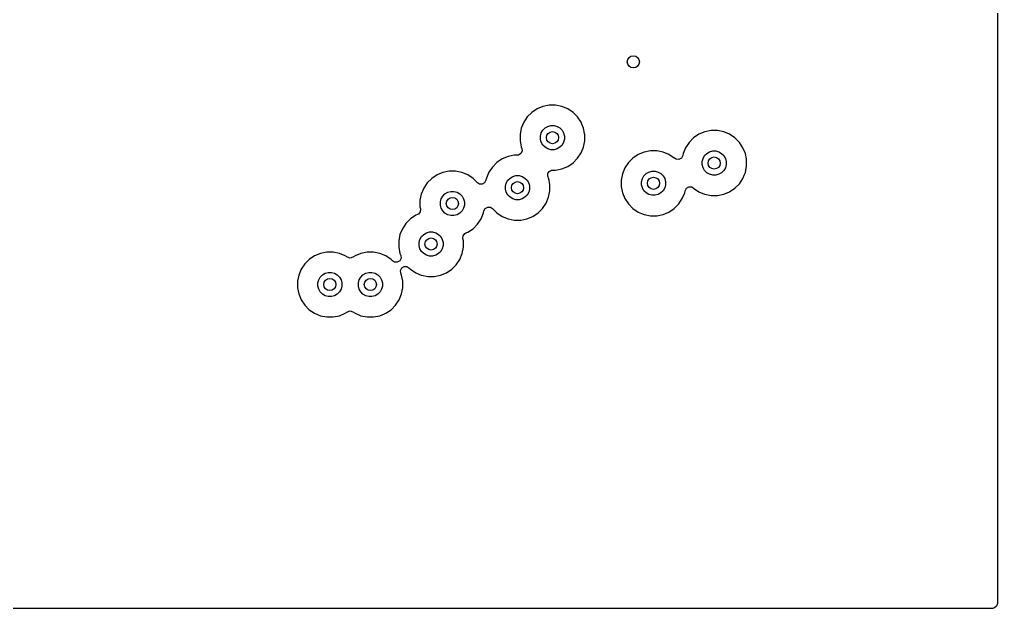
# Model space of a CAD drawing. Header units: inches. Extents: x 2.68 to 6.18, y -3.58 to -1.67.
# Drawn here: x 5.229 to 6.181, y -3.583 to -3.01 of the extents above; entities that cross this region are included whole.
import ezdxf

# ---------------------------------------------------------------- set-up
doc = ezdxf.new("R2010")
doc.units = ezdxf.units.IN
doc.header["$MEASUREMENT"] = 0
doc.layers.add('In1.Cu', color=91, linetype='CONTINUOUS', true_color=0x7fc87f)

msp = doc.modelspace()

# ---------------------------------------------------------------- linework, layer by layer
at = {"layer": 'In1.Cu', "linetype": 'CONTINUOUS'}
for p, q in [((6.18108, -1.67813), (6.18108, -3.57778)), ((5.72794, -3.10043), (5.72355, -3.10482)), ((5.7331, -3.09698), (5.72794, -3.10043)), ((5.72794, -3.10043), (5.72794, -3.10043)), ((5.73884, -3.0946), (5.7331, -3.09698)), ((5.7331, -3.09698), (5.7331, -3.09698)), ((5.74493, -3.09339), (5.73884, -3.0946)), ((5.73884, -3.0946), (5.73884, -3.0946)), ((5.75114, -3.09339), (5.74493, -3.09339)), ((5.74493, -3.09339), (5.74493, -3.09339)), ((5.75722, -3.0946), (5.75114, -3.09339)), ((5.75114, -3.09339), (5.75114, -3.09339)), ((5.76296, -3.09698), (5.75722, -3.0946)), ((5.75722, -3.0946), (5.75722, -3.0946)), ((5.76812, -3.10043), (5.76296, -3.09698)), ((5.76296, -3.09698), (5.76296, -3.09698)), ((5.77251, -3.10482), (5.76812, -3.10043)), ((5.76812, -3.10043), (5.76812, -3.10043)), ((5.7201, -3.10998), (5.71773, -3.11571)), ((5.72355, -3.10482), (5.7201, -3.10998)), ((5.7201, -3.10998), (5.7201, -3.10998)), ((5.72355, -3.10482), (5.72355, -3.10482)), ((5.77596, -3.10998), (5.77251, -3.10482)), ((5.77251, -3.10482), (5.77251, -3.10482)), ((5.77669, -3.11174), (5.77596, -3.10998)), ((5.77596, -3.10998), (5.77596, -3.10998)), ((5.77834, -3.11571), (5.77669, -3.11174)), ((5.71773, -3.11571), (5.71652, -3.1218)), ((5.71773, -3.11571), (5.71773, -3.11571)), ((5.73632, -3.12337), (5.73712, -3.12039)), ((5.73712, -3.12039), (5.73866, -3.11772)), ((5.73866, -3.11772), (5.74084, -3.11554)), ((5.74084, -3.11554), (5.74351, -3.114)), ((5.74351, -3.114), (5.74649, -3.1132)), ((5.74649, -3.1132), (5.74957, -3.1132)), ((5.74957, -3.1132), (5.75255, -3.114)), ((5.75255, -3.114), (5.75522, -3.11554)), ((5.75522, -3.11554), (5.7574, -3.11772)), ((5.7574, -3.11772), (5.75894, -3.12039)), ((5.75894, -3.12039), (5.75974, -3.12337)), ((5.77936, -3.12086), (5.77834, -3.11571)), ((5.77955, -3.1218), (5.77936, -3.12086)), ((5.89632, -3.1193), (5.89058, -3.12168)), ((5.90241, -3.11809), (5.89632, -3.1193)), ((5.89632, -3.1193), (5.89632, -3.1193)), ((5.90862, -3.11809), (5.90241, -3.11809)), ((5.90241, -3.11809), (5.90241, -3.11809)), ((5.9147, -3.1193), (5.90862, -3.11809)), ((5.90862, -3.11809), (5.90862, -3.11809)), ((5.92044, -3.12168), (5.9147, -3.1193)), ((5.9147, -3.1193), (5.9147, -3.1193)), ((5.71652, -3.1218), (5.71652, -3.12801)), ((5.71652, -3.12801), (5.71768, -3.13388)), ((5.73632, -3.12645), (5.73632, -3.12337)), ((5.73712, -3.12943), (5.73632, -3.12645)), ((5.73866, -3.1321), (5.73712, -3.12943)), ((5.75894, -3.12943), (5.7574, -3.1321)), ((5.75974, -3.12645), (5.75894, -3.12943)), ((5.75974, -3.12337), (5.75974, -3.12645)), ((5.77834, -3.1341), (5.77955, -3.12801)), ((5.77955, -3.12801), (5.77955, -3.1218)), ((5.77955, -3.1218), (5.77955, -3.1218)), ((5.77955, -3.1218), (5.77955, -3.1218)), ((5.88103, -3.12952), (5.87758, -3.13468)), ((5.88542, -3.12513), (5.88103, -3.12952)), ((5.88103, -3.12952), (5.88103, -3.12952)), ((5.89058, -3.12168), (5.88542, -3.12513)), ((5.88542, -3.12513), (5.88542, -3.12513)), ((5.89058, -3.12168), (5.89058, -3.12168)), ((5.9256, -3.12513), (5.92044, -3.12168)), ((5.92044, -3.12168), (5.92044, -3.12168)), ((5.92999, -3.12952), (5.9256, -3.12513)), ((5.9256, -3.12513), (5.9256, -3.12513)), ((5.93344, -3.13468), (5.92999, -3.12952)), ((5.92999, -3.12952), (5.92999, -3.12952)), ((5.71852, -3.13804), (5.71729, -3.14049)), ((5.71768, -3.13388), (5.71773, -3.1341)), ((5.71773, -3.1341), (5.71798, -3.13472)), ((5.71798, -3.13472), (5.71822, -3.1353)), ((5.71822, -3.1353), (5.71852, -3.13804)), ((5.74084, -3.13428), (5.73866, -3.1321)), ((5.74351, -3.13582), (5.74084, -3.13428)), ((5.74649, -3.13662), (5.74351, -3.13582)), ((5.74957, -3.13662), (5.74649, -3.13662)), ((5.75255, -3.13582), (5.74957, -3.13662)), ((5.75522, -3.13428), (5.75255, -3.13582)), ((5.7574, -3.1321), (5.75522, -3.13428)), ((5.77251, -3.145), (5.77596, -3.13984)), ((5.77596, -3.13984), (5.77834, -3.1341)), ((5.83726, -3.13899), (5.83153, -3.14136)), ((5.84335, -3.13778), (5.83726, -3.13899)), ((5.83726, -3.13899), (5.83726, -3.13899)), ((5.84956, -3.13778), (5.84335, -3.13778)), ((5.84335, -3.13778), (5.84335, -3.13778)), ((5.85565, -3.13899), (5.84956, -3.13778)), ((5.84956, -3.13778), (5.84956, -3.13778)), ((5.86138, -3.14136), (5.85565, -3.13899)), ((5.85565, -3.13899), (5.85565, -3.13899)), ((5.87758, -3.13468), (5.87521, -3.14041)), ((5.87758, -3.13468), (5.87758, -3.13468)), ((5.89614, -3.14242), (5.89832, -3.14024)), ((5.89832, -3.14024), (5.90099, -3.13869)), ((5.90099, -3.13869), (5.90397, -3.1379)), ((5.90397, -3.1379), (5.90705, -3.1379)), ((5.90705, -3.1379), (5.91003, -3.13869)), ((5.91003, -3.13869), (5.9127, -3.14024)), ((5.9127, -3.14024), (5.91488, -3.14242)), ((5.93558, -3.13984), (5.93344, -3.13468)), ((5.93344, -3.13468), (5.93344, -3.13468)), ((5.93582, -3.14041), (5.93558, -3.13984)), ((5.69395, -3.14909), (5.68956, -3.15348)), ((5.69912, -3.14564), (5.69395, -3.14909)), ((5.69395, -3.14909), (5.69395, -3.14909)), ((5.70485, -3.14326), (5.69912, -3.14564)), ((5.69912, -3.14564), (5.69912, -3.14564)), ((5.71094, -3.14205), (5.70485, -3.14326)), ((5.70485, -3.14326), (5.70485, -3.14326)), ((5.71371, -3.14205), (5.71094, -3.14205)), ((5.71492, -3.1419), (5.71371, -3.14205)), ((5.71729, -3.14049), (5.71492, -3.1419)), ((5.76296, -3.15284), (5.76812, -3.14939)), ((5.76812, -3.14939), (5.77251, -3.145)), ((5.82198, -3.1492), (5.81853, -3.15436)), ((5.82637, -3.14481), (5.82198, -3.1492)), ((5.82198, -3.1492), (5.82198, -3.1492)), ((5.83153, -3.14136), (5.82637, -3.14481)), ((5.82637, -3.14481), (5.82637, -3.14481)), ((5.83153, -3.14136), (5.83153, -3.14136)), ((5.86139, -3.14136), (5.86138, -3.14136)), ((5.86655, -3.14481), (5.86139, -3.14136)), ((5.86658, -3.14485), (5.86655, -3.14481)), ((5.86655, -3.14481), (5.86655, -3.14481)), ((5.86662, -3.14487), (5.86658, -3.14485)), ((5.86673, -3.14496), (5.86662, -3.14487)), ((5.86674, -3.14495), (5.86673, -3.14496)), ((5.86841, -3.146), (5.86674, -3.14495)), ((5.87116, -3.14615), (5.86841, -3.146)), ((5.87355, -3.14478), (5.87116, -3.14615)), ((5.87482, -3.14235), (5.87355, -3.14478)), ((5.87521, -3.14041), (5.87482, -3.14235)), ((5.87521, -3.14041), (5.87521, -3.14041)), ((5.8938, -3.14806), (5.8946, -3.14509)), ((5.8938, -3.15115), (5.8938, -3.14806)), ((5.8946, -3.14509), (5.89614, -3.14242)), ((5.91488, -3.14242), (5.91642, -3.14509)), ((5.91642, -3.14509), (5.91722, -3.14806)), ((5.91722, -3.14806), (5.91722, -3.15115)), ((5.93686, -3.14564), (5.93582, -3.14041)), ((5.93703, -3.1465), (5.93686, -3.14564)), ((5.93703, -3.15271), (5.93703, -3.1465)), ((5.93703, -3.1465), (5.93703, -3.1465)), ((5.93703, -3.1465), (5.93703, -3.1465)), ((5.64148, -3.15867), (5.63574, -3.16105)), ((5.64757, -3.15746), (5.64148, -3.15867)), ((5.64148, -3.15867), (5.64148, -3.15867)), ((5.65377, -3.15746), (5.64757, -3.15746)), ((5.64757, -3.15746), (5.64757, -3.15746)), ((5.65986, -3.15867), (5.65377, -3.15746)), ((5.65377, -3.15746), (5.65377, -3.15746)), ((5.6656, -3.16105), (5.65986, -3.15867)), ((5.65986, -3.15867), (5.65986, -3.15867)), ((5.68611, -3.15864), (5.68374, -3.16437)), ((5.68612, -3.15864), (5.68611, -3.15864)), ((5.68956, -3.15348), (5.68612, -3.15864)), ((5.68956, -3.15348), (5.68956, -3.15348)), ((5.7437, -3.15985), (5.7443, -3.15895)), ((5.7443, -3.15895), (5.74479, -3.15798)), ((5.74479, -3.15798), (5.74506, -3.15782)), ((5.74506, -3.15782), (5.74523, -3.15756)), ((5.74523, -3.15756), (5.74622, -3.15713)), ((5.74622, -3.15713), (5.74715, -3.15657)), ((5.74715, -3.15657), (5.74763, -3.15652)), ((5.74763, -3.15652), (5.74775, -3.15646)), ((5.74775, -3.15646), (5.74788, -3.15648)), ((5.74788, -3.15648), (5.74836, -3.15642)), ((5.74836, -3.15642), (5.75114, -3.15642)), ((5.75114, -3.15642), (5.75722, -3.15521)), ((5.75114, -3.15642), (5.75114, -3.15642)), ((5.75722, -3.15521), (5.76296, -3.15284)), ((5.81853, -3.15436), (5.81615, -3.1601)), ((5.81853, -3.15436), (5.81853, -3.15436)), ((5.83927, -3.15992), (5.84194, -3.15838)), ((5.84194, -3.15838), (5.84492, -3.15758)), ((5.84492, -3.15758), (5.848, -3.15758)), ((5.848, -3.15758), (5.85098, -3.15838)), ((5.85098, -3.15838), (5.85365, -3.15992)), ((5.8946, -3.15413), (5.8938, -3.15115)), ((5.89614, -3.1568), (5.8946, -3.15413)), ((5.89832, -3.15898), (5.89614, -3.1568)), ((5.90099, -3.16052), (5.89832, -3.15898)), ((5.9127, -3.15898), (5.91003, -3.16052)), ((5.91488, -3.1568), (5.9127, -3.15898)), ((5.91642, -3.15413), (5.91488, -3.1568)), ((5.91722, -3.15115), (5.91642, -3.15413)), ((5.93469, -3.16152), (5.93582, -3.1588)), ((5.93582, -3.1588), (5.93703, -3.15271)), ((5.63058, -3.1645), (5.62619, -3.16889)), ((5.63574, -3.16105), (5.63058, -3.1645)), ((5.63058, -3.1645), (5.63058, -3.1645)), ((5.63574, -3.16105), (5.63574, -3.16105)), ((5.67076, -3.1645), (5.6656, -3.16105)), ((5.6656, -3.16105), (5.6656, -3.16105)), ((5.67511, -3.16884), (5.67076, -3.1645)), ((5.67076, -3.1645), (5.67076, -3.1645)), ((5.68207, -3.16878), (5.67968, -3.17014)), ((5.68335, -3.16634), (5.68207, -3.16878)), ((5.68374, -3.16437), (5.68335, -3.16634)), ((5.68374, -3.16437), (5.68374, -3.16437)), ((5.70313, -3.16905), (5.70467, -3.16638)), ((5.70467, -3.16638), (5.70685, -3.1642)), ((5.70685, -3.1642), (5.70952, -3.16265)), ((5.70952, -3.16265), (5.7125, -3.16186)), ((5.7125, -3.16186), (5.71559, -3.16186)), ((5.71559, -3.16186), (5.71856, -3.16265)), ((5.71856, -3.16265), (5.72123, -3.1642)), ((5.72123, -3.1642), (5.72341, -3.16638)), ((5.72341, -3.16638), (5.72496, -3.16905)), ((5.74356, -3.16044), (5.7437, -3.16016)), ((5.74367, -3.16152), (5.74356, -3.16044)), ((5.74365, -3.1626), (5.74367, -3.16152)), ((5.74374, -3.16289), (5.74365, -3.1626)), ((5.7437, -3.16016), (5.7437, -3.15985)), ((5.74435, -3.16437), (5.74374, -3.16289)), ((5.74471, -3.16619), (5.74435, -3.16437)), ((5.74523, -3.16878), (5.74471, -3.16619)), ((5.74556, -3.17046), (5.74523, -3.16878)), ((5.81615, -3.1601), (5.81494, -3.16619)), ((5.81494, -3.16619), (5.81494, -3.1724)), ((5.81615, -3.1601), (5.81615, -3.1601)), ((5.83475, -3.16775), (5.83554, -3.16477)), ((5.83475, -3.17083), (5.83475, -3.16775)), ((5.83554, -3.16477), (5.83709, -3.1621)), ((5.83709, -3.1621), (5.83927, -3.15992)), ((5.85365, -3.15992), (5.85583, -3.1621)), ((5.85583, -3.1621), (5.85737, -3.16477)), ((5.85737, -3.16477), (5.85817, -3.16775)), ((5.85817, -3.16775), (5.85817, -3.17083)), ((5.90397, -3.16132), (5.90099, -3.16052)), ((5.90705, -3.16132), (5.90397, -3.16132)), ((5.91003, -3.16052), (5.90705, -3.16132)), ((5.92999, -3.1697), (5.93344, -3.16453)), ((5.93344, -3.16453), (5.93373, -3.16385)), ((5.93373, -3.16385), (5.93469, -3.16152)), ((5.62274, -3.17405), (5.62036, -3.17978)), ((5.62619, -3.16889), (5.62274, -3.17405)), ((5.62274, -3.17405), (5.62274, -3.17405)), ((5.62619, -3.16889), (5.62619, -3.16889)), ((5.64348, -3.17961), (5.64615, -3.17806)), ((5.64615, -3.17806), (5.64913, -3.17727)), ((5.64913, -3.17727), (5.65221, -3.17727)), ((5.65221, -3.17727), (5.65519, -3.17806)), ((5.65519, -3.17806), (5.65786, -3.17961)), ((5.67693, -3.17), (5.67511, -3.16884)), ((5.67968, -3.17014), (5.67693, -3.17)), ((5.70233, -3.17202), (5.70313, -3.16905)), ((5.70233, -3.17511), (5.70233, -3.17202)), ((5.70313, -3.17809), (5.70233, -3.17511)), ((5.70467, -3.18076), (5.70313, -3.17809)), ((5.72496, -3.17809), (5.72341, -3.18076)), ((5.72496, -3.16905), (5.72575, -3.17202)), ((5.72575, -3.17511), (5.72496, -3.17809)), ((5.72575, -3.17202), (5.72575, -3.17511)), ((5.74435, -3.18276), (5.74556, -3.17667)), ((5.74556, -3.17667), (5.74556, -3.17046)), ((5.74556, -3.17046), (5.74556, -3.17046)), ((5.81494, -3.1724), (5.81615, -3.17848)), ((5.83554, -3.17381), (5.83475, -3.17083)), ((5.83709, -3.17648), (5.83554, -3.17381)), ((5.83927, -3.17866), (5.83709, -3.17648)), ((5.85583, -3.17648), (5.85365, -3.17866)), ((5.85737, -3.17381), (5.85583, -3.17648)), ((5.85817, -3.17083), (5.85737, -3.17381)), ((5.87676, -3.17848), (5.87715, -3.17655)), ((5.87715, -3.17655), (5.87842, -3.17411)), ((5.87842, -3.17411), (5.88081, -3.17275)), ((5.88081, -3.17275), (5.88356, -3.1729)), ((5.88356, -3.1729), (5.88522, -3.17395)), ((5.88522, -3.17395), (5.88524, -3.17393)), ((5.88524, -3.17393), (5.88535, -3.17403)), ((5.88535, -3.17403), (5.88539, -3.17405)), ((5.88539, -3.17405), (5.88542, -3.17409)), ((5.88542, -3.17409), (5.88542, -3.17409)), ((5.88542, -3.17409), (5.89058, -3.17754)), ((5.89058, -3.17754), (5.89058, -3.17754)), ((5.89058, -3.17754), (5.89601, -3.17978)), ((5.9147, -3.17991), (5.92044, -3.17754)), ((5.92044, -3.17754), (5.9256, -3.17409)), ((5.9256, -3.17409), (5.92999, -3.1697)), ((5.62036, -3.17978), (5.61915, -3.18587)), ((5.61915, -3.18587), (5.61915, -3.19208)), ((5.62036, -3.17978), (5.62036, -3.17978)), ((5.63896, -3.18743), (5.63976, -3.18446)), ((5.63896, -3.19052), (5.63896, -3.18743)), ((5.63976, -3.18446), (5.6413, -3.18179)), ((5.6413, -3.18179), (5.64348, -3.17961)), ((5.65786, -3.17961), (5.66004, -3.18179)), ((5.66004, -3.18179), (5.66158, -3.18446)), ((5.66158, -3.18446), (5.66238, -3.18743)), ((5.66238, -3.18743), (5.66238, -3.19052)), ((5.70685, -3.18294), (5.70467, -3.18076)), ((5.70952, -3.18448), (5.70685, -3.18294)), ((5.7125, -3.18528), (5.70952, -3.18448)), ((5.71559, -3.18528), (5.7125, -3.18528)), ((5.71856, -3.18448), (5.71559, -3.18528)), ((5.72123, -3.18294), (5.71856, -3.18448)), ((5.72341, -3.18076), (5.72123, -3.18294)), ((5.74197, -3.18849), (5.74435, -3.18276)), ((5.81615, -3.17848), (5.81615, -3.17848)), ((5.81615, -3.17848), (5.81853, -3.18422)), ((5.81853, -3.18422), (5.81853, -3.18422)), ((5.81853, -3.18422), (5.82198, -3.18938)), ((5.84194, -3.1802), (5.83927, -3.17866)), ((5.84492, -3.181), (5.84194, -3.1802)), ((5.848, -3.181), (5.84492, -3.181)), ((5.85098, -3.1802), (5.848, -3.181)), ((5.85365, -3.17866), (5.85098, -3.1802)), ((5.87094, -3.18938), (5.87439, -3.18422)), ((5.87439, -3.18422), (5.87676, -3.17848)), ((5.89601, -3.17978), (5.89632, -3.17991)), ((5.89632, -3.17991), (5.90241, -3.18112)), ((5.90241, -3.18112), (5.90241, -3.18112)), ((5.90241, -3.18112), (5.90241, -3.18112)), ((5.90241, -3.18112), (5.90862, -3.18112)), ((5.90862, -3.18112), (5.9147, -3.17991)), ((5.90862, -3.18112), (5.90862, -3.18112)), ((5.61934, -3.197), (5.61765, -3.19917)), ((5.61915, -3.19208), (5.61959, -3.19426)), ((5.61959, -3.19426), (5.61934, -3.197)), ((5.63976, -3.1935), (5.63896, -3.19052)), ((5.6413, -3.19617), (5.63976, -3.1935)), ((5.64348, -3.19835), (5.6413, -3.19617)), ((5.66004, -3.19617), (5.65786, -3.19835)), ((5.66158, -3.1935), (5.66004, -3.19617)), ((5.66238, -3.19052), (5.66158, -3.1935)), ((5.68097, -3.19817), (5.68137, -3.1962)), ((5.68137, -3.1962), (5.68264, -3.19376)), ((5.68264, -3.19376), (5.68503, -3.1924)), ((5.68503, -3.1924), (5.68778, -3.19255)), ((5.68778, -3.19255), (5.68961, -3.1937)), ((5.68961, -3.1937), (5.69395, -3.19805)), ((5.73413, -3.19805), (5.73852, -3.19366)), ((5.73852, -3.19366), (5.74197, -3.18849)), ((5.82198, -3.18938), (5.82198, -3.18938)), ((5.82198, -3.18938), (5.82637, -3.19377)), ((5.82637, -3.19377), (5.82637, -3.19377)), ((5.82637, -3.19377), (5.83153, -3.19722)), ((5.83153, -3.19722), (5.83153, -3.19722)), ((5.83153, -3.19722), (5.83624, -3.19917)), ((5.85565, -3.1996), (5.86139, -3.19722)), ((5.86139, -3.19722), (5.86655, -3.19377)), ((5.86655, -3.19377), (5.87094, -3.18938)), ((5.60983, -3.20387), (5.60544, -3.20826)), ((5.61499, -3.20042), (5.60983, -3.20387)), ((5.60983, -3.20387), (5.60983, -3.20387)), ((5.61667, -3.19972), (5.61499, -3.20042)), ((5.61499, -3.20042), (5.61499, -3.20042)), ((5.61765, -3.19917), (5.61667, -3.19972)), ((5.64615, -3.19989), (5.64348, -3.19835)), ((5.64913, -3.20069), (5.64615, -3.19989)), ((5.65221, -3.20069), (5.64913, -3.20069)), ((5.65519, -3.19989), (5.65221, -3.20069)), ((5.65786, -3.19835), (5.65519, -3.19989)), ((5.67515, -3.20907), (5.6786, -3.2039)), ((5.6786, -3.2039), (5.68097, -3.19817)), ((5.69395, -3.19805), (5.69395, -3.19805)), ((5.69395, -3.19805), (5.69912, -3.20149)), ((5.69912, -3.20149), (5.69912, -3.2015)), ((5.69912, -3.2015), (5.70484, -3.20387)), ((5.70484, -3.20387), (5.70485, -3.20387)), ((5.70485, -3.20387), (5.71094, -3.20508)), ((5.71094, -3.20508), (5.71094, -3.20508)), ((5.71094, -3.20508), (5.71094, -3.20508)), ((5.71094, -3.20508), (5.71715, -3.20508)), ((5.71715, -3.20508), (5.72324, -3.20387)), ((5.71715, -3.20508), (5.71715, -3.20508)), ((5.72324, -3.20387), (5.72897, -3.20149)), ((5.72897, -3.20149), (5.73413, -3.19805)), ((5.83624, -3.19917), (5.83726, -3.1996)), ((5.83726, -3.1996), (5.84335, -3.20081)), ((5.84335, -3.20081), (5.84335, -3.20081)), ((5.84335, -3.20081), (5.84335, -3.20081)), ((5.84335, -3.20081), (5.84956, -3.20081)), ((5.84956, -3.20081), (5.85565, -3.1996)), ((5.84956, -3.20081), (5.84956, -3.20081)), ((5.60199, -3.21342), (5.59962, -3.21915)), ((5.60544, -3.20826), (5.60199, -3.21342)), ((5.60199, -3.21342), (5.60199, -3.21342)), ((5.60544, -3.20826), (5.60544, -3.20826)), ((5.6656, -3.21691), (5.67076, -3.21346)), ((5.67076, -3.21346), (5.67515, -3.20907)), ((5.59962, -3.21915), (5.59841, -3.22524)), ((5.59841, -3.22524), (5.59841, -3.23145)), ((5.59962, -3.21915), (5.59962, -3.21915)), ((5.61821, -3.2268), (5.61901, -3.22383)), ((5.61901, -3.22383), (5.62055, -3.22116)), ((5.62055, -3.22116), (5.62273, -3.21898)), ((5.62273, -3.21898), (5.6254, -3.21743)), ((5.6254, -3.21743), (5.62838, -3.21664)), ((5.62838, -3.21664), (5.63146, -3.21664)), ((5.63146, -3.21664), (5.63444, -3.21743)), ((5.63444, -3.21743), (5.63711, -3.21898)), ((5.63711, -3.21898), (5.63929, -3.22116)), ((5.63929, -3.22116), (5.64083, -3.22383)), ((5.64083, -3.22383), (5.64163, -3.2268)), ((5.661, -3.22306), (5.66125, -3.22032)), ((5.66144, -3.22524), (5.661, -3.22306)), ((5.66125, -3.22032), (5.66294, -3.21815)), ((5.66144, -3.23145), (5.66144, -3.22524)), ((5.66294, -3.21815), (5.66392, -3.2176)), ((5.66392, -3.2176), (5.6656, -3.21691)), ((5.59841, -3.23145), (5.59962, -3.23754)), ((5.61821, -3.22989), (5.61821, -3.2268)), ((5.61901, -3.23287), (5.61821, -3.22989)), ((5.62055, -3.23554), (5.61901, -3.23287)), ((5.64083, -3.23287), (5.63929, -3.23554)), ((5.64163, -3.22989), (5.64083, -3.23287)), ((5.64163, -3.2268), (5.64163, -3.22989)), ((5.66023, -3.23754), (5.66144, -3.23145)), ((5.51141, -3.24324), (5.50702, -3.24763)), ((5.51657, -3.23979), (5.51141, -3.24324)), ((5.51141, -3.24324), (5.51141, -3.24324)), ((5.5223, -3.23741), (5.51657, -3.23979)), ((5.51657, -3.23979), (5.51657, -3.23979)), ((5.52839, -3.2362), (5.5223, -3.23741)), ((5.5223, -3.23741), (5.5223, -3.23741)), ((5.5346, -3.2362), (5.52839, -3.2362)), ((5.52839, -3.2362), (5.52839, -3.2362)), ((5.54069, -3.23741), (5.5346, -3.2362)), ((5.5346, -3.2362), (5.5346, -3.2362)), ((5.54642, -3.23979), (5.54069, -3.23741)), ((5.54069, -3.23741), (5.54069, -3.23741)), ((5.54847, -3.24115), (5.54642, -3.23979)), ((5.54642, -3.23979), (5.54642, -3.23979)), ((5.54862, -3.24125), (5.54847, -3.24115)), ((5.55127, -3.24198), (5.54862, -3.24125)), ((5.55389, -3.24115), (5.55127, -3.24198)), ((5.55594, -3.23979), (5.55389, -3.24115)), ((5.56167, -3.23741), (5.55594, -3.23979)), ((5.55594, -3.23979), (5.55594, -3.23979)), ((5.56776, -3.2362), (5.56167, -3.23741)), ((5.56167, -3.23741), (5.56167, -3.23741)), ((5.57397, -3.2362), (5.56776, -3.2362)), ((5.56776, -3.2362), (5.56776, -3.2362)), ((5.58006, -3.23741), (5.57397, -3.2362)), ((5.57397, -3.2362), (5.57397, -3.2362)), ((5.58579, -3.23979), (5.58006, -3.23741)), ((5.58006, -3.23741), (5.58006, -3.23741)), ((5.59096, -3.24324), (5.58579, -3.23979)), ((5.58579, -3.23979), (5.58579, -3.23979)), ((5.59241, -3.2447), (5.59096, -3.24324)), ((5.59096, -3.24324), (5.59096, -3.24324)), ((5.59432, -3.24588), (5.59241, -3.2447)), ((5.59944, -3.24457), (5.59707, -3.24597)), ((5.60067, -3.24211), (5.59944, -3.24457)), ((5.59962, -3.23754), (5.59962, -3.23754)), ((5.59962, -3.23754), (5.60038, -3.23937)), ((5.60038, -3.23937), (5.60067, -3.24211)), ((5.62273, -3.23772), (5.62055, -3.23554)), ((5.6254, -3.23926), (5.62273, -3.23772)), ((5.62838, -3.24006), (5.6254, -3.23926)), ((5.63146, -3.24006), (5.62838, -3.24006)), ((5.63444, -3.23926), (5.63146, -3.24006)), ((5.63711, -3.23772), (5.63444, -3.23926)), ((5.63929, -3.23554), (5.63711, -3.23772)), ((5.6544, -3.24844), (5.65785, -3.24327)), ((5.65785, -3.24327), (5.66023, -3.23754)), ((5.50357, -3.25279), (5.50119, -3.25852)), ((5.50702, -3.24763), (5.50357, -3.25279)), ((5.50357, -3.25279), (5.50357, -3.25279)), ((5.50702, -3.24763), (5.50702, -3.24763)), ((5.59707, -3.24597), (5.59432, -3.24588)), ((5.60012, -3.25395), (5.60135, -3.25149)), ((5.60041, -3.25669), (5.60012, -3.25395)), ((5.60135, -3.25149), (5.60371, -3.25009)), ((5.60371, -3.25009), (5.60646, -3.25019)), ((5.60646, -3.25019), (5.60837, -3.25137)), ((5.60837, -3.25137), (5.60983, -3.25283)), ((5.60983, -3.25283), (5.60983, -3.25283)), ((5.60983, -3.25283), (5.61499, -3.25628)), ((5.64485, -3.25628), (5.65001, -3.25283)), ((5.65001, -3.25283), (5.6544, -3.24844)), ((5.50119, -3.25852), (5.49998, -3.26461)), ((5.50119, -3.25852), (5.50119, -3.25852)), ((5.51979, -3.26617), (5.52058, -3.2632)), ((5.52058, -3.2632), (5.52213, -3.26053)), ((5.52213, -3.26053), (5.52431, -3.25835)), ((5.52431, -3.25835), (5.52698, -3.2568)), ((5.52698, -3.2568), (5.52995, -3.25601)), ((5.52995, -3.25601), (5.53304, -3.25601)), ((5.53304, -3.25601), (5.53602, -3.2568)), ((5.53602, -3.2568), (5.53869, -3.25835)), ((5.53869, -3.25835), (5.54087, -3.26053)), ((5.54087, -3.26053), (5.54241, -3.2632)), ((5.54241, -3.2632), (5.54321, -3.26617)), ((5.55916, -3.26617), (5.55995, -3.2632)), ((5.55995, -3.2632), (5.5615, -3.26053)), ((5.5615, -3.26053), (5.56368, -3.25835)), ((5.56368, -3.25835), (5.56635, -3.2568)), ((5.56635, -3.2568), (5.56932, -3.25601)), ((5.56932, -3.25601), (5.57241, -3.25601)), ((5.57241, -3.25601), (5.57539, -3.2568)), ((5.57539, -3.2568), (5.57806, -3.25835)), ((5.57806, -3.25835), (5.58024, -3.26053)), ((5.58024, -3.26053), (5.58178, -3.2632)), ((5.58178, -3.2632), (5.58258, -3.26617)), ((5.60117, -3.25852), (5.60041, -3.25669)), ((5.60238, -3.26461), (5.60117, -3.25852)), ((5.60117, -3.25852), (5.60117, -3.25852)), ((5.61499, -3.25628), (5.61499, -3.25628)), ((5.61499, -3.25628), (5.62042, -3.25852)), ((5.62042, -3.25852), (5.62073, -3.25865)), ((5.62073, -3.25865), (5.62682, -3.25986)), ((5.62682, -3.25986), (5.62682, -3.25986)), ((5.62682, -3.25986), (5.62682, -3.25986)), ((5.62682, -3.25986), (5.63303, -3.25986)), ((5.63303, -3.25986), (5.63911, -3.25865)), ((5.63303, -3.25986), (5.63303, -3.25986)), ((5.63911, -3.25865), (5.64485, -3.25628)), ((5.49998, -3.26461), (5.49998, -3.27082)), ((5.49998, -3.27082), (5.50119, -3.27691)), ((5.51979, -3.26926), (5.51979, -3.26617)), ((5.52058, -3.27224), (5.51979, -3.26926)), ((5.52213, -3.27491), (5.52058, -3.27224)), ((5.54241, -3.27224), (5.54087, -3.27491)), ((5.54321, -3.26926), (5.54241, -3.27224)), ((5.54321, -3.26617), (5.54321, -3.26926)), ((5.55916, -3.26926), (5.55916, -3.26617)), ((5.55995, -3.27224), (5.55916, -3.26926)), ((5.5615, -3.27491), (5.55995, -3.27224)), ((5.58178, -3.27224), (5.58024, -3.27491)), ((5.58258, -3.26926), (5.58178, -3.27224)), ((5.58258, -3.26617), (5.58258, -3.26926)), ((5.60117, -3.27691), (5.60238, -3.27082)), ((5.60238, -3.27082), (5.60238, -3.26461)), ((5.60238, -3.26461), (5.60238, -3.26461)), ((5.60238, -3.26461), (5.60238, -3.26461)), ((5.50119, -3.27691), (5.50119, -3.27691)), ((5.50119, -3.27691), (5.50357, -3.28264)), ((5.50357, -3.28264), (5.50357, -3.28265)), ((5.50357, -3.28265), (5.50702, -3.28781)), ((5.52431, -3.27709), (5.52213, -3.27491)), ((5.52698, -3.27863), (5.52431, -3.27709)), ((5.52995, -3.27943), (5.52698, -3.27863)), ((5.53304, -3.27943), (5.52995, -3.27943)), ((5.53602, -3.27863), (5.53304, -3.27943)), ((5.53869, -3.27709), (5.53602, -3.27863)), ((5.54087, -3.27491), (5.53869, -3.27709)), ((5.56368, -3.27709), (5.5615, -3.27491)), ((5.56635, -3.27863), (5.56368, -3.27709)), ((5.56932, -3.27943), (5.56635, -3.27863)), ((5.57241, -3.27943), (5.56932, -3.27943)), ((5.57539, -3.27863), (5.57241, -3.27943)), ((5.57806, -3.27709), (5.57539, -3.27863)), ((5.58024, -3.27491), (5.57806, -3.27709)), ((5.59535, -3.28781), (5.5988, -3.28264)), ((5.5988, -3.28264), (5.60117, -3.27691)), ((5.50702, -3.28781), (5.50702, -3.28781)), ((5.50702, -3.28781), (5.51141, -3.2922)), ((5.51141, -3.2922), (5.51141, -3.2922)), ((5.51141, -3.2922), (5.51657, -3.29565)), ((5.58579, -3.29565), (5.59096, -3.2922)), ((5.59096, -3.2922), (5.59535, -3.28781)), ((5.51657, -3.29565), (5.51657, -3.29565)), ((5.51657, -3.29565), (5.5223, -3.29802)), ((5.5223, -3.29802), (5.5223, -3.29802)), ((5.5223, -3.29802), (5.52839, -3.29923)), ((5.52839, -3.29923), (5.52839, -3.29923)), ((5.52839, -3.29923), (5.52839, -3.29923)), ((5.52839, -3.29923), (5.5346, -3.29923)), ((5.5346, -3.29923), (5.54069, -3.29802)), ((5.5346, -3.29923), (5.5346, -3.29923)), ((5.54069, -3.29802), (5.54642, -3.29565)), ((5.54642, -3.29565), (5.54847, -3.29428)), ((5.54847, -3.29428), (5.55109, -3.29346)), ((5.55109, -3.29346), (5.55375, -3.29419)), ((5.55375, -3.29419), (5.55389, -3.29428)), ((5.55389, -3.29428), (5.55594, -3.29565)), ((5.55594, -3.29565), (5.55594, -3.29565)), ((5.55594, -3.29565), (5.55594, -3.29565)), ((5.55594, -3.29565), (5.56167, -3.29802)), ((5.56167, -3.29802), (5.56167, -3.29802)), ((5.56167, -3.29802), (5.56776, -3.29923)), ((5.56776, -3.29923), (5.56776, -3.29923)), ((5.56776, -3.29923), (5.56776, -3.29923)), ((5.56776, -3.29923), (5.57397, -3.29923)), ((5.57397, -3.29923), (5.58006, -3.29802)), ((5.57397, -3.29923), (5.57397, -3.29923)), ((5.58006, -3.29802), (5.5847, -3.2961)), ((5.5847, -3.2961), (5.58579, -3.29565)), ((5.58579, -3.29565), (5.58579, -3.29565)), ((5.58579, -3.29565), (5.58579, -3.29565)), ((6.18108, -3.57778), (6.18031, -3.58041)), ((6.1762, -3.58266), (2.68207, -3.58266)), ((6.17823, -3.58222), (6.1762, -3.58266)), ((6.18031, -3.58041), (6.17823, -3.58222))]:
    msp.add_line(p, q, dxfattribs=at)
at = {"layer": 'In1.Cu'}
for centre in [(5.82677, -3.05118), (5.74803, -3.12491), (5.90551, -3.14961), (5.71404, -3.17357), (5.84646, -3.16929), (5.65067, -3.18898), (5.62992, -3.22835), (5.5315, -3.26772), (5.57087, -3.26772)]:
    msp.add_circle(centre, 0.00591, dxfattribs=at)

doc.saveas('drawing.dxf')
